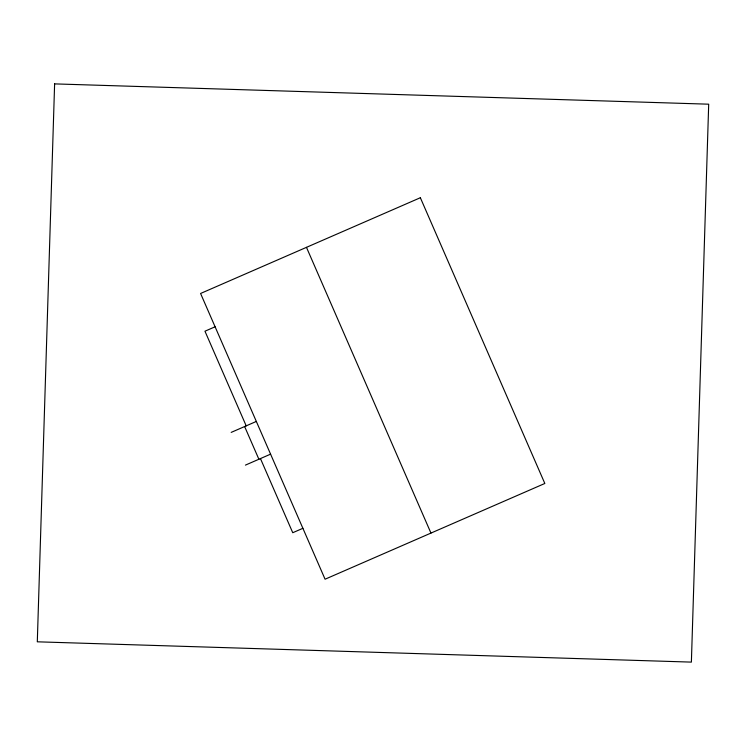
<?xml version="1.0" encoding="UTF-8"?>
<svg xmlns="http://www.w3.org/2000/svg" width="746" height="746" viewBox="0 0 746 746"><rect width="100%" height="100%" fill="white"/><g stroke="black" fill="none" stroke-linecap="round" stroke-linejoin="round"><path stroke-width="1.12" d="M215.1 326.785L204.964 331.205L246.199 425.854M231.185 432.391L256.335 421.434M245.434 465.112L270.584 454.155M302.895 528.308L292.749 532.719L260.447 458.566M306.466 247.346L430.955 533.082M244.632 426.535L258.89 459.247M54.617 83.888L37.3 641.812L691.383 662.112L708.7 104.188L54.617 83.888M420.352 197.727L200.581 293.476L325.07 579.213L544.832 483.473L420.352 197.727"/></g></svg>
